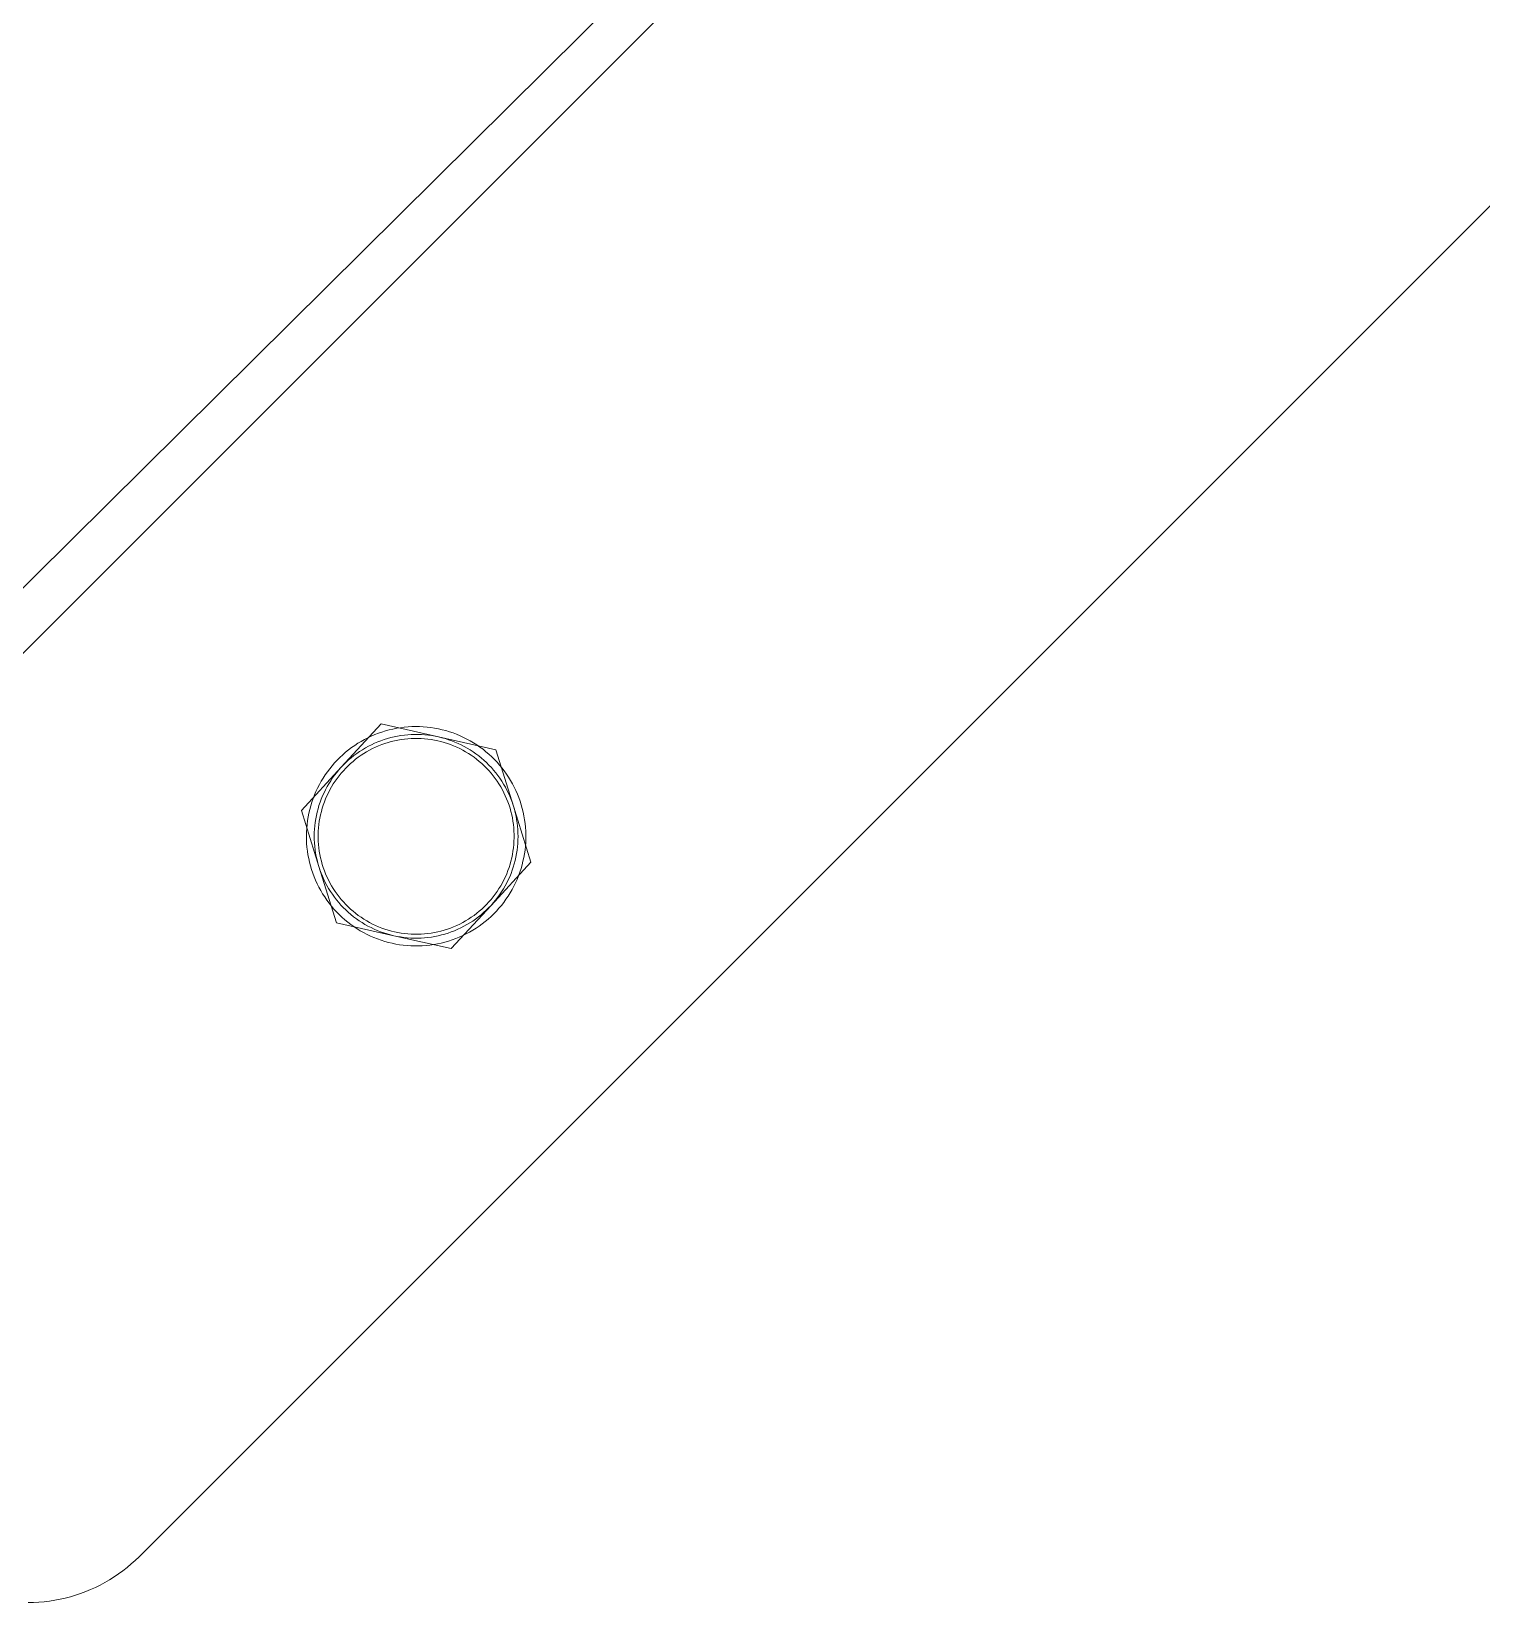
# Model space of a CAD drawing. Header units: inches. Extents: x -14 to 184, y -4 to 134.
# Drawn here: x 61.282 to 64.923, y 53.715 to 57.662 of the extents above; entities that cross this region are included whole.
import ezdxf

# ---------------------------------------------------------------- set-up
doc = ezdxf.new("R2010")
doc.units = ezdxf.units.IN
doc.layers.add('ZANO_R', color=7, linetype='Continuous', lineweight=0)

msp = doc.modelspace()

# ---------------------------------------------------------------- linework, layer by layer
at = {"layer": 'ZANO_R'}
for p, q in [((60.03716, 55.05177), (72.40729, 67.31441)), ((72.24184, 67.08196), (60.27113, 55.11125)), ((61.55172, 53.83067), (73.52243, 65.80137)), ((62.15988, 55.92234), (62.05966, 55.81378)), ((62.12643, 55.88767), (62.11791, 55.88331)), ((62.13509, 55.89173), (62.12643, 55.88767)), ((62.14389, 55.89548), (62.13509, 55.89173)), ((62.15281, 55.89893), (62.14389, 55.89548)), ((62.16185, 55.90207), (62.15281, 55.89893)), ((62.304, 55.88982), (62.15988, 55.92234)), ((62.17099, 55.90489), (62.16185, 55.90207)), ((62.16753, 55.88322), (62.17578, 55.88579)), ((62.18022, 55.9074), (62.17099, 55.90489)), ((62.17578, 55.88579), (62.18412, 55.88807)), ((62.18954, 55.90958), (62.18022, 55.9074)), ((62.18412, 55.88807), (62.19253, 55.89008)), ((62.19892, 55.91143), (62.18954, 55.90958)), ((62.19253, 55.89008), (62.201, 55.8918)), ((62.20836, 55.91296), (62.19892, 55.91143)), ((62.201, 55.8918), (62.20952, 55.89323)), ((62.21786, 55.91416), (62.20836, 55.91296)), ((62.20952, 55.89323), (62.21809, 55.89438)), ((62.21833, 55.8845), (62.21001, 55.88335)), ((62.22738, 55.91503), (62.21786, 55.91416)), ((62.21809, 55.89438), (62.22669, 55.89523)), ((62.22669, 55.88536), (62.21833, 55.8845)), ((62.22669, 55.89523), (62.23532, 55.8958)), ((62.23507, 55.88593), (62.22669, 55.88536)), ((62.23693, 55.91557), (62.22738, 55.91503)), ((62.24347, 55.88622), (62.23507, 55.88593)), ((62.23532, 55.8958), (62.24396, 55.89607)), ((62.2465, 55.91578), (62.23693, 55.91557)), ((62.25187, 55.88622), (62.24347, 55.88622)), ((62.24396, 55.89607), (62.2526, 55.89605)), ((62.25606, 55.91565), (62.2465, 55.91578)), ((62.26027, 55.88593), (62.25187, 55.88622)), ((62.2526, 55.89605), (62.26124, 55.89574)), ((62.26562, 55.9152), (62.25606, 55.91565)), ((62.26865, 55.88536), (62.26027, 55.88593)), ((62.26124, 55.89574), (62.26986, 55.89513)), ((62.27515, 55.91441), (62.26562, 55.9152)), ((62.27701, 55.8845), (62.26865, 55.88536)), ((62.26986, 55.89513), (62.27846, 55.89424)), ((62.28465, 55.91329), (62.27515, 55.91441)), ((62.28533, 55.88336), (62.27701, 55.8845)), ((62.27846, 55.89424), (62.28702, 55.89306)), ((62.29411, 55.91185), (62.28465, 55.91329)), ((62.28702, 55.89306), (62.29554, 55.89158)), ((62.30351, 55.91007), (62.29411, 55.91185)), ((62.29554, 55.89158), (62.304, 55.88982)), ((62.31284, 55.90797), (62.30351, 55.91007)), ((62.44813, 55.85731), (62.304, 55.88982)), ((62.304, 55.88982), (62.3124, 55.88778)), ((62.3124, 55.88778), (62.32073, 55.88545)), ((62.3221, 55.90555), (62.31284, 55.90797)), ((62.32073, 55.88545), (62.32897, 55.88285)), ((62.33126, 55.90281), (62.3221, 55.90555)), ((62.34033, 55.89975), (62.33126, 55.90281)), ((62.34928, 55.89638), (62.34033, 55.89975)), ((62.35811, 55.8927), (62.34928, 55.89638)), ((62.36681, 55.88871), (62.35811, 55.8927)), ((62.37536, 55.88443), (62.36681, 55.88871)), ((62.38376, 55.87985), (62.37536, 55.88443)), ((62.06323, 55.84494), (62.05623, 55.83842)), ((62.07045, 55.85122), (62.06323, 55.84494)), ((62.07788, 55.85725), (62.07045, 55.85122)), ((62.08551, 55.86301), (62.07788, 55.85725)), ((62.09334, 55.8685), (62.08551, 55.86301)), ((62.09152, 55.84291), (62.09845, 55.84807)), ((62.10136, 55.87372), (62.09334, 55.8685)), ((62.09845, 55.84807), (62.10556, 55.85299)), ((62.10955, 55.87866), (62.10136, 55.87372)), ((62.10556, 55.85299), (62.11283, 55.85767)), ((62.11625, 55.84821), (62.10923, 55.8436)), ((62.11791, 55.88331), (62.10955, 55.87866)), ((62.11283, 55.85767), (62.12025, 55.8621)), ((62.12343, 55.85257), (62.11625, 55.84821)), ((62.12025, 55.8621), (62.12782, 55.86628)), ((62.13075, 55.85669), (62.12343, 55.85257)), ((62.12782, 55.86628), (62.13552, 55.8702)), ((62.13821, 55.86056), (62.13075, 55.85669)), ((62.13552, 55.8702), (62.14335, 55.87386)), ((62.1458, 55.86417), (62.13821, 55.86056)), ((62.14335, 55.87386), (62.1513, 55.87725)), ((62.15351, 55.86751), (62.1458, 55.86417)), ((62.1513, 55.87725), (62.15937, 55.88037)), ((62.16132, 55.8706), (62.15351, 55.86751)), ((62.15937, 55.88037), (62.16753, 55.88322)), ((62.16924, 55.87341), (62.16132, 55.8706)), ((62.17725, 55.87595), (62.16924, 55.87341)), ((62.18534, 55.87822), (62.17725, 55.87595)), ((62.1935, 55.88021), (62.18534, 55.87822)), ((62.20173, 55.88192), (62.1935, 55.88021)), ((62.21001, 55.88335), (62.20173, 55.88192)), ((62.29361, 55.88193), (62.28533, 55.88336)), ((62.30184, 55.88022), (62.29361, 55.88193)), ((62.31, 55.87823), (62.30184, 55.88022)), ((62.31809, 55.87597), (62.31, 55.87823)), ((62.3261, 55.87343), (62.31809, 55.87597)), ((62.33402, 55.87061), (62.3261, 55.87343)), ((62.32897, 55.88285), (62.33712, 55.87996)), ((62.34184, 55.86753), (62.33402, 55.87061)), ((62.33712, 55.87996), (62.34517, 55.87681)), ((62.34954, 55.86419), (62.34184, 55.86753)), ((62.34517, 55.87681), (62.3531, 55.87338)), ((62.35713, 55.86058), (62.34954, 55.86419)), ((62.3531, 55.87338), (62.36092, 55.86969)), ((62.36459, 55.85671), (62.35713, 55.86058)), ((62.36092, 55.86969), (62.3686, 55.86573)), ((62.37192, 55.8526), (62.36459, 55.85671)), ((62.3686, 55.86573), (62.37615, 55.86152)), ((62.37909, 55.84823), (62.37192, 55.8526)), ((62.37615, 55.86152), (62.38356, 55.85705)), ((62.38612, 55.84362), (62.37909, 55.84823)), ((62.38356, 55.85705), (62.3908, 55.85234)), ((62.39199, 55.87498), (62.38376, 55.87985)), ((62.3908, 55.85234), (62.39789, 55.84739)), ((62.40006, 55.86983), (62.39199, 55.87498)), ((62.39789, 55.84739), (62.4048, 55.8422)), ((62.40793, 55.86441), (62.40006, 55.86983)), ((62.41562, 55.85871), (62.40793, 55.86441)), ((62.4231, 55.85275), (62.41562, 55.85871)), ((62.43037, 55.84653), (62.4231, 55.85275)), ((62.43743, 55.84007), (62.43037, 55.84653)), ((62.49204, 55.71624), (62.44813, 55.85731)), ((62.05966, 55.81378), (61.95944, 55.70521)), ((62.03064, 55.81001), (62.02488, 55.80237)), ((62.03666, 55.81744), (62.03064, 55.81001)), ((62.04294, 55.82466), (62.03666, 55.81744)), ((62.04947, 55.83165), (62.04294, 55.82466)), ((62.04837, 55.80069), (62.05391, 55.80733)), ((62.05623, 55.83842), (62.04947, 55.83165)), ((62.05391, 55.80733), (62.05966, 55.81378)), ((62.065, 55.80503), (62.05948, 55.7987)), ((62.05966, 55.81378), (62.06563, 55.82003)), ((62.07074, 55.81117), (62.065, 55.80503)), ((62.06563, 55.82003), (62.07181, 55.82607)), ((62.07668, 55.81711), (62.07074, 55.81117)), ((62.07181, 55.82607), (62.07819, 55.83191)), ((62.08282, 55.82285), (62.07668, 55.81711)), ((62.07819, 55.83191), (62.08476, 55.83752)), ((62.08915, 55.82837), (62.08282, 55.82285)), ((62.08476, 55.83752), (62.09152, 55.84291)), ((62.09567, 55.83367), (62.08915, 55.82837)), ((62.10236, 55.83875), (62.09567, 55.83367)), ((62.10923, 55.8436), (62.10236, 55.83875)), ((62.39299, 55.83878), (62.38612, 55.84362)), ((62.39968, 55.8337), (62.39299, 55.83878)), ((62.4062, 55.8284), (62.39968, 55.8337)), ((62.4048, 55.8422), (62.41153, 55.83677)), ((62.41253, 55.82288), (62.4062, 55.8284)), ((62.41153, 55.83677), (62.41808, 55.83113)), ((62.41867, 55.81715), (62.41253, 55.82288)), ((62.41808, 55.83113), (62.42443, 55.82527)), ((62.42461, 55.81121), (62.41867, 55.81715)), ((62.42443, 55.82527), (62.43058, 55.81919)), ((62.43035, 55.80507), (62.42461, 55.81121)), ((62.43587, 55.79873), (62.43035, 55.80507)), ((62.43058, 55.81919), (62.43652, 55.81291)), ((62.43652, 55.81291), (62.44224, 55.80644)), ((62.44425, 55.83336), (62.43743, 55.84007)), ((62.44224, 55.80644), (62.44775, 55.79977)), ((62.45084, 55.82643), (62.44425, 55.83336)), ((62.45718, 55.81926), (62.45084, 55.82643)), ((62.46327, 55.81189), (62.45718, 55.81926)), ((62.46909, 55.8043), (62.46327, 55.81189)), ((62.00457, 55.76997), (62.00022, 55.76146)), ((62.00922, 55.77833), (62.00457, 55.76997)), ((62.01416, 55.78652), (62.00922, 55.77833)), ((62.01938, 55.79454), (62.01416, 55.78652)), ((62.02488, 55.80237), (62.01938, 55.79454)), ((62.02423, 55.76489), (62.02857, 55.77237)), ((62.02857, 55.77237), (62.03316, 55.7797)), ((62.03316, 55.7797), (62.03799, 55.78686)), ((62.03965, 55.77159), (62.03529, 55.76441)), ((62.03799, 55.78686), (62.04306, 55.79386)), ((62.04426, 55.77862), (62.03965, 55.77159)), ((62.04306, 55.79386), (62.04837, 55.80069)), ((62.04911, 55.78548), (62.04426, 55.77862)), ((62.05418, 55.79218), (62.04911, 55.78548)), ((62.05948, 55.7987), (62.05418, 55.79218)), ((62.44118, 55.79222), (62.43587, 55.79873)), ((62.44625, 55.78552), (62.44118, 55.79222)), ((62.4511, 55.77866), (62.44625, 55.78552)), ((62.44775, 55.79977), (62.45302, 55.79292)), ((62.45571, 55.77163), (62.4511, 55.77866)), ((62.45302, 55.79292), (62.45807, 55.7859)), ((62.46007, 55.76445), (62.45571, 55.77163)), ((62.45807, 55.7859), (62.46287, 55.77871)), ((62.46287, 55.77871), (62.46742, 55.77137)), ((62.46742, 55.77137), (62.47173, 55.76387)), ((62.47466, 55.79652), (62.46909, 55.8043)), ((62.47995, 55.78855), (62.47466, 55.79652)), ((62.48495, 55.7804), (62.47995, 55.78855)), ((62.48968, 55.77208), (62.48495, 55.7804)), ((62.49411, 55.7636), (62.48968, 55.77208)), ((61.98581, 55.72604), (61.98299, 55.71689)), ((61.98895, 55.73507), (61.98581, 55.72604)), ((61.9924, 55.744), (61.98895, 55.73507)), ((61.99616, 55.75279), (61.9924, 55.744)), ((62.00022, 55.76146), (61.99616, 55.75279)), ((62.00645, 55.72556), (62.00947, 55.73365)), ((62.00947, 55.73365), (62.01276, 55.74165)), ((62.01276, 55.74165), (62.01632, 55.74952)), ((62.01727, 55.72652), (62.01446, 55.7186)), ((62.01632, 55.74952), (62.02014, 55.75728)), ((62.02035, 55.73433), (62.01727, 55.72652)), ((62.02014, 55.75728), (62.02423, 55.76489)), ((62.0237, 55.74204), (62.02035, 55.73433)), ((62.02731, 55.74963), (62.0237, 55.74204)), ((62.03117, 55.75709), (62.02731, 55.74963)), ((62.03529, 55.76441), (62.03117, 55.75709)), ((62.46419, 55.75713), (62.46007, 55.76445)), ((62.46806, 55.74967), (62.46419, 55.75713)), ((62.47167, 55.74208), (62.46806, 55.74967)), ((62.47502, 55.73438), (62.47167, 55.74208)), ((62.47173, 55.76387), (62.47578, 55.75623)), ((62.4781, 55.72656), (62.47502, 55.73438)), ((62.47578, 55.75623), (62.47957, 55.74846)), ((62.48091, 55.71864), (62.4781, 55.72656)), ((62.47957, 55.74846), (62.48309, 55.74057)), ((62.48309, 55.74057), (62.48635, 55.73256)), ((62.48635, 55.73256), (62.48933, 55.72445)), ((62.49824, 55.75497), (62.49411, 55.7636)), ((62.50208, 55.74621), (62.49824, 55.75497)), ((62.5056, 55.73731), (62.50208, 55.74621)), ((62.50882, 55.72831), (62.5056, 55.73731)), ((62.51172, 55.71919), (62.50882, 55.72831)), ((61.95944, 55.70521), (62.00335, 55.56414)), ((61.97645, 55.68896), (61.97492, 55.67952)), ((61.97831, 55.69835), (61.97645, 55.68896)), ((61.98049, 55.70766), (61.97831, 55.69835)), ((61.98299, 55.71689), (61.98049, 55.70766)), ((61.99553, 55.68379), (61.99714, 55.69228)), ((61.99714, 55.69228), (61.99905, 55.70071)), ((61.99905, 55.70071), (62.00123, 55.70907)), ((62.00123, 55.70907), (62.0037, 55.71736)), ((62.0037, 55.71736), (62.00645, 55.72556)), ((62.00595, 55.68611), (62.00766, 55.69434)), ((62.00965, 55.7025), (62.00766, 55.69434)), ((62.01192, 55.71059), (62.00965, 55.7025)), ((62.01446, 55.7186), (62.01192, 55.71059)), ((62.48346, 55.71064), (62.48091, 55.71864)), ((62.48572, 55.70255), (62.48346, 55.71064)), ((62.48771, 55.69438), (62.48572, 55.70255)), ((62.48942, 55.68616), (62.48771, 55.69438)), ((62.48933, 55.72445), (62.49204, 55.71624)), ((62.53594, 55.57517), (62.49204, 55.71624)), ((62.49204, 55.71624), (62.49447, 55.70794)), ((62.49447, 55.70794), (62.49661, 55.69957)), ((62.49661, 55.69957), (62.49848, 55.69113)), ((62.49848, 55.69113), (62.50006, 55.68263)), ((62.5143, 55.70998), (62.51172, 55.71919)), ((62.51656, 55.70068), (62.5143, 55.70998)), ((62.5185, 55.69131), (62.51656, 55.70068)), ((62.52011, 55.68189), (62.5185, 55.69131)), ((61.97231, 55.65095), (61.97211, 55.64139)), ((61.97285, 55.6605), (61.97231, 55.65095)), ((61.97372, 55.67003), (61.97285, 55.6605)), ((61.97492, 55.67952), (61.97372, 55.67003)), ((61.99179, 55.64078), (61.99195, 55.64942)), ((61.99195, 55.64942), (61.99241, 55.65805)), ((61.99241, 55.65805), (61.99316, 55.66666)), ((61.99316, 55.66666), (61.9942, 55.67525)), ((61.9942, 55.67525), (61.99553, 55.68379)), ((62.00167, 55.64437), (62.00195, 55.65277)), ((62.00195, 55.65277), (62.00252, 55.66115)), ((62.00252, 55.66115), (62.00338, 55.66951)), ((62.00338, 55.66951), (62.00453, 55.67783)), ((62.00453, 55.67783), (62.00595, 55.68611)), ((62.49085, 55.67788), (62.48942, 55.68616)), ((62.492, 55.66955), (62.49085, 55.67788)), ((62.49286, 55.6612), (62.492, 55.66955)), ((62.49343, 55.65281), (62.49286, 55.6612)), ((62.49372, 55.64442), (62.49343, 55.65281)), ((62.50006, 55.68263), (62.50134, 55.67408)), ((62.50134, 55.67408), (62.50234, 55.6655)), ((62.50234, 55.6655), (62.50305, 55.65688)), ((62.50305, 55.65688), (62.50347, 55.64825)), ((62.50347, 55.64825), (62.5036, 55.63961)), ((62.52139, 55.67241), (62.52011, 55.68189)), ((62.52235, 55.66289), (62.52139, 55.67241)), ((62.52297, 55.65334), (62.52235, 55.66289)), ((62.52326, 55.64378), (62.52297, 55.65334)), ((61.97211, 55.64139), (61.97223, 55.63182)), ((61.97223, 55.63182), (61.97269, 55.62227)), ((61.97269, 55.62227), (61.97347, 55.61273)), ((61.97347, 55.61273), (61.97459, 55.60323)), ((61.99191, 55.63213), (61.99179, 55.64078)), ((61.99233, 55.6235), (61.99191, 55.63213)), ((61.99304, 55.61488), (61.99233, 55.6235)), ((61.99404, 55.6063), (61.99304, 55.61488)), ((62.00167, 55.63597), (62.00167, 55.64437)), ((62.00195, 55.62757), (62.00167, 55.63597)), ((62.00253, 55.61919), (62.00195, 55.62757)), ((62.00339, 55.61083), (62.00253, 55.61919)), ((62.00453, 55.60251), (62.00339, 55.61083)), ((62.49086, 55.60255), (62.492, 55.61088)), ((62.492, 55.61088), (62.49286, 55.61923)), ((62.49286, 55.61923), (62.49343, 55.62762)), ((62.49343, 55.62762), (62.49372, 55.63601)), ((62.49372, 55.63601), (62.49372, 55.64442)), ((62.50223, 55.61372), (62.50119, 55.60514)), ((62.50297, 55.62233), (62.50223, 55.61372)), ((62.50343, 55.63096), (62.50297, 55.62233)), ((62.5036, 55.63961), (62.50343, 55.63096)), ((62.5211, 55.6056), (62.52214, 55.61511)), ((62.52214, 55.61511), (62.52285, 55.62465)), ((62.52285, 55.62465), (62.52322, 55.63421)), ((62.52322, 55.63421), (62.52326, 55.64378)), ((61.97459, 55.60323), (61.97604, 55.59378)), ((61.97604, 55.59378), (61.97781, 55.58438)), ((61.97781, 55.58438), (61.97991, 55.57504)), ((61.97991, 55.57504), (61.98234, 55.56579)), ((61.99533, 55.59775), (61.99404, 55.6063)), ((61.99691, 55.58925), (61.99533, 55.59775)), ((61.99877, 55.58081), (61.99691, 55.58925)), ((62.00092, 55.57244), (61.99877, 55.58081)), ((62.00335, 55.56414), (62.00092, 55.57244)), ((62.00596, 55.59423), (62.00453, 55.60251)), ((62.00767, 55.586), (62.00596, 55.59423)), ((62.00966, 55.57784), (62.00767, 55.586)), ((62.01193, 55.56975), (62.00966, 55.57784)), ((62.01447, 55.56174), (62.01193, 55.56975)), ((62.43573, 55.46661), (62.53594, 55.57517)), ((62.48347, 55.56979), (62.48093, 55.56178)), ((62.48574, 55.57788), (62.48347, 55.56979)), ((62.48773, 55.58605), (62.48574, 55.57788)), ((62.48773, 55.58605), (62.48943, 55.59427)), ((62.48943, 55.59427), (62.49086, 55.60255)), ((62.49415, 55.57131), (62.49169, 55.56302)), ((62.49634, 55.57967), (62.49415, 55.57131)), ((62.49824, 55.5881), (62.49634, 55.57967)), ((62.49986, 55.5966), (62.49824, 55.5881)), ((62.50119, 55.60514), (62.49986, 55.5966)), ((62.51369, 55.56809), (62.51603, 55.57737)), ((62.51603, 55.57737), (62.51805, 55.58672)), ((62.51805, 55.58672), (62.51974, 55.59613)), ((62.51974, 55.59613), (62.5211, 55.6056)), ((61.98234, 55.56579), (61.98508, 55.55662)), ((61.98508, 55.55662), (61.98814, 55.54756)), ((61.98814, 55.54756), (61.99151, 55.53861)), ((61.99151, 55.53861), (61.99519, 55.52978)), ((61.99519, 55.52978), (61.99917, 55.52108)), ((62.00335, 55.56414), (62.04726, 55.42307)), ((62.00606, 55.55593), (62.00335, 55.56414)), ((62.00904, 55.54782), (62.00606, 55.55593)), ((62.0123, 55.53981), (62.00904, 55.54782)), ((62.01582, 55.53192), (62.0123, 55.53981)), ((62.01729, 55.55382), (62.01447, 55.56174)), ((62.01961, 55.52415), (62.01582, 55.53192)), ((62.02037, 55.54601), (62.01729, 55.55382)), ((62.02372, 55.5383), (62.02037, 55.54601)), ((62.02733, 55.53071), (62.02372, 55.5383)), ((62.03119, 55.52325), (62.02733, 55.53071)), ((62.46808, 55.53075), (62.46422, 55.52329)), ((62.47169, 55.53834), (62.46808, 55.53075)), ((62.47503, 55.54605), (62.47169, 55.53834)), ((62.47812, 55.55387), (62.47503, 55.54605)), ((62.47907, 55.53086), (62.47524, 55.52311)), ((62.48093, 55.56178), (62.47812, 55.55387)), ((62.48263, 55.53874), (62.47907, 55.53086)), ((62.48592, 55.54673), (62.48263, 55.53874)), ((62.48894, 55.55483), (62.48592, 55.54673)), ((62.49169, 55.56302), (62.48894, 55.55483)), ((62.49724, 55.52324), (62.50115, 55.53197)), ((62.50115, 55.53197), (62.50475, 55.54083)), ((62.50475, 55.54083), (62.50804, 55.54981)), ((62.50804, 55.54981), (62.51102, 55.55891)), ((62.51102, 55.55891), (62.51369, 55.56809)), ((61.99917, 55.52108), (62.00346, 55.51253)), ((62.00346, 55.51253), (62.00803, 55.50413)), ((62.00803, 55.50413), (62.0129, 55.49589)), ((62.0129, 55.49589), (62.01805, 55.48783)), ((62.02366, 55.51651), (62.01961, 55.52415)), ((62.02796, 55.50902), (62.02366, 55.51651)), ((62.03252, 55.50167), (62.02796, 55.50902)), ((62.03531, 55.51593), (62.03119, 55.52325)), ((62.03732, 55.49448), (62.03252, 55.50167)), ((62.03968, 55.50875), (62.03531, 55.51593)), ((62.04236, 55.48746), (62.03732, 55.49448)), ((62.04429, 55.50172), (62.03968, 55.50875)), ((62.04913, 55.49486), (62.04429, 55.50172)), ((62.05421, 55.48817), (62.04913, 55.49486)), ((62.44628, 55.4949), (62.44121, 55.4882)), ((62.45113, 55.50176), (62.44628, 55.4949)), ((62.45573, 55.50879), (62.45113, 55.50176)), ((62.4574, 55.49352), (62.45232, 55.48652)), ((62.4601, 55.51597), (62.45573, 55.50879)), ((62.46223, 55.50069), (62.4574, 55.49352)), ((62.46422, 55.52329), (62.4601, 55.51597)), ((62.46682, 55.50801), (62.46223, 55.50069)), ((62.47116, 55.51549), (62.46682, 55.50801)), ((62.47524, 55.52311), (62.47116, 55.51549)), ((62.47329, 55.4819), (62.47865, 55.48983)), ((62.47865, 55.48983), (62.48373, 55.49793)), ((62.48373, 55.49793), (62.48852, 55.50621)), ((62.48852, 55.50621), (62.49303, 55.51465)), ((62.49303, 55.51465), (62.49724, 55.52324)), ((62.01805, 55.48783), (62.02348, 55.47995)), ((62.02348, 55.47995), (62.02917, 55.47226)), ((62.02917, 55.47226), (62.03513, 55.46478)), ((62.03513, 55.46478), (62.04135, 55.45751)), ((62.04135, 55.45751), (62.04781, 55.45046)), ((62.04764, 55.48061), (62.04236, 55.48746)), ((62.05314, 55.47395), (62.04764, 55.48061)), ((62.04781, 55.45046), (62.05452, 55.44364)), ((62.05887, 55.46747), (62.05314, 55.47395)), ((62.05951, 55.48165), (62.05421, 55.48817)), ((62.06481, 55.46119), (62.05887, 55.46747)), ((62.06504, 55.47532), (62.05951, 55.48165)), ((62.07096, 55.45512), (62.06481, 55.46119)), ((62.07077, 55.46918), (62.06504, 55.47532)), ((62.07671, 55.46324), (62.07077, 55.46918)), ((62.07731, 55.44925), (62.07096, 55.45512)), ((62.08285, 55.4575), (62.07671, 55.46324)), ((62.08919, 55.45198), (62.08285, 55.4575)), ((62.09571, 55.44668), (62.08919, 55.45198)), ((62.33551, 55.35805), (62.43573, 55.46661)), ((62.40623, 55.45201), (62.39972, 55.44671)), ((62.41257, 55.45753), (62.40623, 55.45201)), ((62.41871, 55.46327), (62.41257, 55.45753)), ((62.42358, 55.45431), (62.4172, 55.44848)), ((62.42465, 55.46921), (62.41871, 55.46327)), ((62.42976, 55.46036), (62.42358, 55.45431)), ((62.43038, 55.47535), (62.42465, 55.46921)), ((62.43573, 55.46661), (62.42976, 55.46036)), ((62.4359, 55.48169), (62.43038, 55.47535)), ((62.44148, 55.47306), (62.43573, 55.46661)), ((62.44121, 55.4882), (62.4359, 55.48169)), ((62.44702, 55.4797), (62.44148, 55.47306)), ((62.44257, 55.44532), (62.44921, 55.4522)), ((62.45232, 55.48652), (62.44702, 55.4797)), ((62.44921, 55.4522), (62.45561, 55.45931)), ((62.45561, 55.45931), (62.46177, 55.46663)), ((62.46177, 55.46663), (62.46766, 55.47417)), ((62.46766, 55.47417), (62.47329, 55.4819)), ((62.04726, 55.42307), (62.19138, 55.39056)), ((62.05452, 55.44364), (62.06146, 55.43705)), ((62.06146, 55.43705), (62.06862, 55.43071)), ((62.06862, 55.43071), (62.076, 55.42462)), ((62.076, 55.42462), (62.08358, 55.41879)), ((62.08386, 55.44361), (62.07731, 55.44925)), ((62.08358, 55.41879), (62.09137, 55.41323)), ((62.09059, 55.43819), (62.08386, 55.44361)), ((62.0975, 55.433), (62.09059, 55.43819)), ((62.09137, 55.41323), (62.09934, 55.40794)), ((62.1024, 55.4416), (62.09571, 55.44668)), ((62.10458, 55.42804), (62.0975, 55.433)), ((62.10927, 55.43676), (62.1024, 55.4416)), ((62.11183, 55.42333), (62.10458, 55.42804)), ((62.11629, 55.43215), (62.10927, 55.43676)), ((62.11923, 55.41886), (62.11183, 55.42333)), ((62.12347, 55.42779), (62.11629, 55.43215)), ((62.12678, 55.41465), (62.11923, 55.41886)), ((62.1308, 55.42367), (62.12347, 55.42779)), ((62.13447, 55.4107), (62.12678, 55.41465)), ((62.13826, 55.4198), (62.1308, 55.42367)), ((62.14228, 55.407), (62.13447, 55.4107)), ((62.14584, 55.4162), (62.13826, 55.4198)), ((62.15355, 55.41285), (62.14584, 55.4162)), ((62.16137, 55.40977), (62.15355, 55.41285)), ((62.34188, 55.41287), (62.33406, 55.40978)), ((62.34959, 55.41622), (62.34188, 55.41287)), ((62.35717, 55.41983), (62.34959, 55.41622)), ((62.36463, 55.42369), (62.35717, 55.41983)), ((62.36757, 55.4141), (62.35987, 55.41018)), ((62.37196, 55.42781), (62.36463, 55.42369)), ((62.37514, 55.41828), (62.36757, 55.4141)), ((62.37913, 55.43218), (62.37196, 55.42781)), ((62.38256, 55.42271), (62.37514, 55.41828)), ((62.38616, 55.43679), (62.37913, 55.43218)), ((62.38983, 55.42739), (62.38256, 55.42271)), ((62.39302, 55.44163), (62.38616, 55.43679)), ((62.39693, 55.43231), (62.38983, 55.42739)), ((62.39972, 55.44671), (62.39302, 55.44163)), ((62.40387, 55.43747), (62.39693, 55.43231)), ((62.39806, 55.40924), (62.40598, 55.41459)), ((62.41063, 55.44286), (62.40387, 55.43747)), ((62.40598, 55.41459), (62.41372, 55.42022)), ((62.4172, 55.44848), (62.41063, 55.44286)), ((62.41372, 55.42022), (62.42125, 55.42612)), ((62.42125, 55.42612), (62.42858, 55.43227)), ((62.42858, 55.43227), (62.43568, 55.43867)), ((62.43568, 55.43867), (62.44257, 55.44532)), ((62.09934, 55.40794), (62.10749, 55.40293)), ((62.10749, 55.40293), (62.11581, 55.39821)), ((62.11581, 55.39821), (62.12429, 55.39378)), ((62.12429, 55.39378), (62.13291, 55.38964)), ((62.13291, 55.38964), (62.14168, 55.38581)), ((62.14168, 55.38581), (62.15057, 55.38228)), ((62.15022, 55.40358), (62.14228, 55.407)), ((62.15827, 55.40042), (62.15022, 55.40358)), ((62.15057, 55.38228), (62.15958, 55.37907)), ((62.16642, 55.39754), (62.15827, 55.40042)), ((62.15958, 55.37907), (62.1687, 55.37617)), ((62.16928, 55.40696), (62.16137, 55.40977)), ((62.17466, 55.39493), (62.16642, 55.39754)), ((62.1687, 55.37617), (62.17791, 55.37358)), ((62.17729, 55.40441), (62.16928, 55.40696)), ((62.18298, 55.3926), (62.17466, 55.39493)), ((62.18538, 55.40215), (62.17729, 55.40441)), ((62.17791, 55.37358), (62.1872, 55.37132)), ((62.19138, 55.39056), (62.18298, 55.3926)), ((62.19355, 55.40016), (62.18538, 55.40215)), ((62.1872, 55.37132), (62.19657, 55.36938)), ((62.19138, 55.39056), (62.33551, 55.35805)), ((62.19984, 55.3888), (62.19138, 55.39056)), ((62.20177, 55.39845), (62.19355, 55.40016)), ((62.20836, 55.38733), (62.19984, 55.3888)), ((62.21005, 55.39702), (62.20177, 55.39845)), ((62.21693, 55.38614), (62.20836, 55.38733)), ((62.21838, 55.39588), (62.21005, 55.39702)), ((62.22552, 55.38525), (62.21693, 55.38614)), ((62.22674, 55.39502), (62.21838, 55.39588)), ((62.23415, 55.38464), (62.22552, 55.38525)), ((62.23512, 55.39445), (62.22674, 55.39502)), ((62.24279, 55.38433), (62.23415, 55.38464)), ((62.24352, 55.39416), (62.23512, 55.39445)), ((62.25143, 55.38431), (62.24279, 55.38433)), ((62.25192, 55.39416), (62.24352, 55.39416)), ((62.26007, 55.38459), (62.25143, 55.38431)), ((62.26032, 55.39445), (62.25192, 55.39416)), ((62.2687, 55.38515), (62.26007, 55.38459)), ((62.2687, 55.39503), (62.26032, 55.39445)), ((62.27706, 55.39589), (62.2687, 55.39503)), ((62.2773, 55.386), (62.2687, 55.38515)), ((62.28538, 55.39703), (62.27706, 55.39589)), ((62.28587, 55.38715), (62.2773, 55.386)), ((62.29366, 55.39846), (62.28538, 55.39703)), ((62.29439, 55.38858), (62.28587, 55.38715)), ((62.30189, 55.40017), (62.29366, 55.39846)), ((62.30286, 55.3903), (62.29439, 55.38858)), ((62.30117, 55.36984), (62.31052, 55.37186)), ((62.31005, 55.40216), (62.30189, 55.40017)), ((62.31127, 55.39231), (62.30286, 55.3903)), ((62.31814, 55.40443), (62.31005, 55.40216)), ((62.31052, 55.37186), (62.31979, 55.3742)), ((62.3196, 55.3946), (62.31127, 55.39231)), ((62.32615, 55.40697), (62.31814, 55.40443)), ((62.32786, 55.39717), (62.3196, 55.3946)), ((62.31979, 55.3742), (62.32898, 55.37686)), ((62.33406, 55.40978), (62.32615, 55.40697)), ((62.33602, 55.40001), (62.32786, 55.39717)), ((62.32898, 55.37686), (62.33807, 55.37984)), ((62.34408, 55.40313), (62.33602, 55.40001)), ((62.33807, 55.37984), (62.34705, 55.38313)), ((62.35203, 55.40652), (62.34408, 55.40313)), ((62.34705, 55.38313), (62.35591, 55.38674)), ((62.35987, 55.41018), (62.35203, 55.40652)), ((62.35591, 55.38674), (62.36464, 55.39065)), ((62.36464, 55.39065), (62.37323, 55.39486)), ((62.37323, 55.39486), (62.38167, 55.39936)), ((62.38167, 55.39936), (62.38995, 55.40416)), ((62.38995, 55.40416), (62.39806, 55.40924)), ((62.19657, 55.36938), (62.206, 55.36777)), ((62.206, 55.36777), (62.21548, 55.36649)), ((62.21548, 55.36649), (62.225, 55.36554)), ((62.225, 55.36554), (62.23454, 55.36491)), ((62.23454, 55.36491), (62.24411, 55.36462)), ((62.24411, 55.36462), (62.25367, 55.36467)), ((62.25367, 55.36467), (62.26323, 55.36504)), ((62.26323, 55.36504), (62.27277, 55.36574)), ((62.27277, 55.36574), (62.28228, 55.36678)), ((62.28228, 55.36678), (62.29175, 55.36814)), ((62.29175, 55.36814), (62.30117, 55.36984)), ((61.51122, 53.79535), (61.50037, 53.78741)), ((61.52179, 53.80366), (61.51122, 53.79535)), ((61.53207, 53.81232), (61.52179, 53.80366)), ((61.54206, 53.82132), (61.53207, 53.81232)), ((61.55172, 53.83067), (61.54206, 53.82132)), ((61.44242, 53.75351), (61.43018, 53.74795)), ((61.45446, 53.75949), (61.44242, 53.75351)), ((61.46629, 53.76588), (61.45446, 53.75949)), ((61.47789, 53.77267), (61.46629, 53.76588)), ((61.48926, 53.77985), (61.47789, 53.77267)), ((61.50037, 53.78741), (61.48926, 53.77985)), ((61.28677, 53.71558), (61.27333, 53.71535)), ((61.3002, 53.71627), (61.28677, 53.71558)), ((61.31359, 53.71742), (61.3002, 53.71627)), ((61.32694, 53.71902), (61.31359, 53.71742)), ((61.34023, 53.72108), (61.32694, 53.71902)), ((61.35343, 53.72359), (61.34023, 53.72108)), ((61.36655, 53.72655), (61.35343, 53.72359)), ((61.37955, 53.72995), (61.36655, 53.72655)), ((61.39243, 53.7338), (61.37955, 53.72995)), ((61.40518, 53.73809), (61.39243, 53.7338)), ((61.41776, 53.7428), (61.40518, 53.73809)), ((61.43018, 53.74795), (61.41776, 53.7428))]:
    msp.add_line(p, q, dxfattribs=at)

doc.saveas('drawing.dxf')
